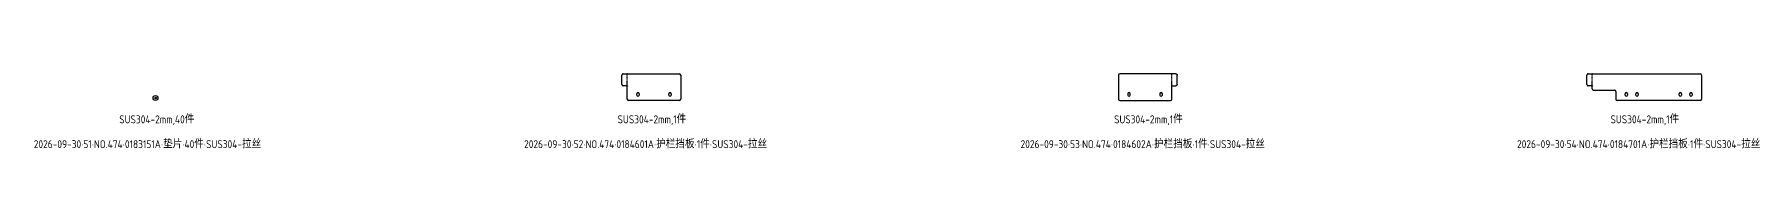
# Model space of a CAD drawing. Header units: inches. Extents: x -1146 to 223752, y 26431 to 27942.
# Drawn here: x 62753 to 69179, y 26431 to 26711 of the extents above; entities that cross this region are included whole.
import ezdxf

# ---------------------------------------------------------------- set-up
doc = ezdxf.new("R2010")
doc.units = ezdxf.units.IN
doc.header["$LTSCALE"] = 0.194989
doc.linetypes.add('CENTER', pattern=[50.8, 31.75, -6.35, 6.35, -6.35])
doc.layers.add('可见 (ISO)', color=7, linetype='Continuous', lineweight=25)
doc.layers.add('折弯线', color=1, linetype='CENTER')
doc.styles.add('Z-English', font='gbenor.shx', dxfattribs={"height": 10, "bigfont": 'hztxt.shx'})

msp = doc.modelspace()

# ---------------------------------------------------------------- linework, layer by layer
at = {"layer": '可见 (ISO)'}
for p, q in [((64955.7, 26670.7), (64955.7, 26705.7)), ((64960.7, 26710.7), (64975.1, 26710.7)), ((64976.2, 26710.7), (64975.1, 26710.7)), ((64976.2, 26710.7), (65170.7, 26710.7)), ((65175.7, 26705.7), (65175.7, 26615.7)), ((66816.7, 26705.7), (66816.7, 26615.7)), ((67016.2, 26710.7), (66821.7, 26710.7)), ((67016.2, 26710.7), (67017.2, 26710.7)), ((67031.7, 26710.7), (67017.2, 26710.7)), ((67036.7, 26670.7), (67036.7, 26705.7)), ((68572.8, 26670.7), (68572.8, 26705.7)), ((68577.8, 26710.7), (68592.2, 26710.7)), ((68593.3, 26710.7), (68592.2, 26710.7)), ((68593.3, 26710.7), (68997.8, 26710.7)), ((69002.8, 26705.7), (69002.8, 26615.7)), ((64975.1, 26665.7), (64960.7, 26665.7)), ((64975.1, 26665.7), (64976.2, 26665.7)), ((64975.7, 26615.7), (64975.7, 26664.7)), ((64976.7, 26664.7), (64975.7, 26664.7)), ((64976.2, 26665.7), (64976.7, 26665.7)), ((64976.7, 26665.7), (64976.7, 26664.7)), ((65170.7, 26610.7), (64980.7, 26610.7)), ((65011.2, 26630.7), (65011.2, 26635.7)), ((65020.2, 26635.7), (65020.2, 26630.7)), ((65131.2, 26630.7), (65131.2, 26635.7)), ((65140.2, 26635.7), (65140.2, 26630.7)), ((66821.7, 26610.7), (67011.7, 26610.7)), ((66852.2, 26635.7), (66852.2, 26630.7)), ((66861.2, 26630.7), (66861.2, 26635.7)), ((66972.2, 26635.7), (66972.2, 26630.7)), ((66981.2, 26630.7), (66981.2, 26635.7)), ((67016.2, 26665.7), (67015.7, 26665.7)), ((67015.7, 26665.7), (67015.7, 26664.7)), ((67015.7, 26664.7), (67016.7, 26664.7)), ((67017.2, 26665.7), (67016.2, 26665.7)), ((67016.7, 26615.7), (67016.7, 26664.7)), ((67017.2, 26665.7), (67031.7, 26665.7)), ((68592.2, 26665.7), (68577.8, 26665.7)), ((68592.2, 26665.7), (68593.3, 26665.7)), ((68592.8, 26654.7), (68592.8, 26664.7)), ((68593.8, 26664.7), (68592.8, 26664.7)), ((68593.3, 26665.7), (68593.8, 26665.7)), ((68593.8, 26665.7), (68593.8, 26664.7)), ((68597.8, 26649.7), (68675.8, 26649.7)), ((68680.8, 26644.7), (68680.8, 26615.7)), ((68997.8, 26610.7), (68685.8, 26610.7)), ((68716.3, 26630.7), (68716.3, 26635.7)), ((68725.3, 26635.7), (68725.3, 26630.7)), ((68756.3, 26630.7), (68756.3, 26635.7)), ((68765.3, 26635.7), (68765.3, 26630.7)), ((68918.3, 26630.7), (68918.3, 26635.7)), ((68927.3, 26635.7), (68927.3, 26630.7)), ((68958.3, 26630.7), (68958.3, 26635.7)), ((68967.3, 26635.7), (68967.3, 26630.7))]:
    msp.add_line(p, q, dxfattribs=at)
for points in [[(64960.7, 26710.7), (64960.2, 26710.7), (64959.7, 26710.6), (64959.2, 26710.5), (64958.8, 26710.3), (64958.3, 26710.1), (64957.9, 26709.9), (64957.5, 26709.6), (64957.1, 26709.2), (64956.8, 26708.9), (64956.5, 26708.5), (64956.3, 26708.1), (64956, 26707.6), (64955.9, 26707.2), (64955.8, 26706.7), (64955.7, 26706.2), (64955.7, 26705.7)], [(64955.7, 26670.7), (64955.7, 26670.2), (64955.8, 26669.7), (64955.9, 26669.2), (64956, 26668.8), (64956.3, 26668.3), (64956.5, 26667.9), (64956.8, 26667.5), (64957.1, 26667.2), (64957.5, 26666.8), (64957.9, 26666.5), (64958.3, 26666.3), (64958.8, 26666.1), (64959.2, 26665.9), (64959.7, 26665.8), (64960.2, 26665.7), (64960.7, 26665.7)], [(67031.7, 26710.7), (67032.2, 26710.7), (67032.7, 26710.6), (67033.2, 26710.5), (67033.6, 26710.3), (67034.1, 26710.1), (67034.5, 26709.9), (67034.9, 26709.6), (67035.2, 26709.2), (67035.6, 26708.9), (67035.9, 26708.5), (67036.1, 26708.1), (67036.3, 26707.6), (67036.5, 26707.2), (67036.6, 26706.7), (67036.7, 26706.2), (67036.7, 26705.7)], [(67036.7, 26670.7), (67036.7, 26670.2), (67036.6, 26669.7), (67036.5, 26669.2), (67036.3, 26668.8), (67036.1, 26668.3), (67035.9, 26667.9), (67035.6, 26667.5), (67035.2, 26667.2), (67034.9, 26666.8), (67034.5, 26666.5), (67034.1, 26666.3), (67033.6, 26666.1), (67033.2, 26665.9), (67032.7, 26665.8), (67032.2, 26665.7), (67031.7, 26665.7)], [(68577.8, 26710.7), (68577.3, 26710.7), (68576.8, 26710.6), (68576.3, 26710.5), (68575.8, 26710.3), (68575.4, 26710.1), (68575, 26709.9), (68574.6, 26709.6), (68574.2, 26709.2), (68573.9, 26708.9), (68573.6, 26708.5), (68573.3, 26708.1), (68573.1, 26707.6), (68573, 26707.2), (68572.9, 26706.7), (68572.8, 26706.2), (68572.8, 26705.7)], [(68572.8, 26670.7), (68572.8, 26670.2), (68572.9, 26669.7), (68573, 26669.2), (68573.1, 26668.8), (68573.3, 26668.3), (68573.6, 26667.9), (68573.9, 26667.5), (68574.2, 26667.2), (68574.6, 26666.8), (68575, 26666.5), (68575.4, 26666.3), (68575.8, 26666.1), (68576.3, 26665.9), (68576.8, 26665.8), (68577.3, 26665.7), (68577.8, 26665.7)]]:
    msp.add_lwpolyline(points, dxfattribs=at)
for radius in [9, 2.75]:
    msp.add_circle((63207.1, 26619.7), radius, dxfattribs=at)
for centre, radius, start, end in [((65170.7, 26705.7), 5, 0, 90), ((66821.7, 26705.7), 5, 90, 180), ((68997.8, 26705.7), 5, 0, 90), ((64980.7, 26615.7), 5, 180, -90), ((65015.7, 26635.7), 4.5, 0, 180), ((65015.7, 26630.7), 4.5, 180, 0), ((65135.7, 26635.7), 4.5, 0, 180), ((65135.7, 26630.7), 4.5, 180, 0), ((65170.7, 26615.7), 5, -90, 0), ((66821.7, 26615.7), 5, 180, -90), ((66856.7, 26635.7), 4.5, 0, 180), ((66856.7, 26630.7), 4.5, 180, 0), ((66976.7, 26635.7), 4.5, 0, 180), ((66976.7, 26630.7), 4.5, 180, 0), ((67011.7, 26615.7), 5, -90, 0), ((68597.8, 26654.7), 5, 180, -90), ((68675.8, 26644.7), 5, 0, 90), ((68685.8, 26615.7), 5, 180, -90), ((68720.8, 26635.7), 4.5, 0, 180), ((68720.8, 26630.7), 4.5, 180, 0), ((68760.8, 26635.7), 4.5, 0, 180), ((68760.8, 26630.7), 4.5, 180, 0), ((68922.8, 26635.7), 4.5, 0, 180), ((68922.8, 26630.7), 4.5, 180, 0), ((68962.8, 26635.7), 4.5, 0, 180), ((68962.8, 26630.7), 4.5, 180, 0), ((68997.8, 26615.7), 5, -90, 0)]:
    msp.add_arc(centre, radius, start, end, dxfattribs=at)
at = {"layer": '折弯线', "color": 1, "linetype": 'CENTER', "ltscale": 0.5}
for points in [[(64975.7, 26665.7), (64975.7, 26710.7)], [(67016.7, 26665.7), (67016.7, 26710.7)], [(68592.8, 26665.7), (68592.8, 26710.7)]]:
    msp.add_lwpolyline(points, dxfattribs=at)

# ---------------------------------------------------------------- texts
at = {"color": 3, "style": 'Z-English'}
for s, p in [('SUS304-2mm,40件', (63071.2, 26524.4)), ('SUS304-2mm,1件', (64939.1, 26524.4)), ('SUS304-2mm,1件', (66800.1, 26524.4)), ('SUS304-2mm,1件', (68661.2, 26524.4))]:
    msp.add_text(s, height=30, dxfattribs=at).set_placement(p)
at = {"color": 2, "style": 'Z-English'}
for s, p in [('2026-09-30·51·NO.474·0183151A·垫片·40件·SUS304-拉丝', (62750.8, 26431)), ('2026-09-30·52·NO.474·0184601A·护栏挡板·1件·SUS304-拉丝', (64588.7, 26431)), ('2026-09-30·53·NO.474·0184602A·护栏挡板·1件·SUS304-拉丝', (66449.7, 26431)), ('2026-09-30·54·NO.474·0184701A·护栏挡板·1件·SUS304-拉丝', (68310.8, 26431))]:
    msp.add_text(s, height=30, dxfattribs=at).set_placement(p)

doc.saveas('drawing.dxf')
